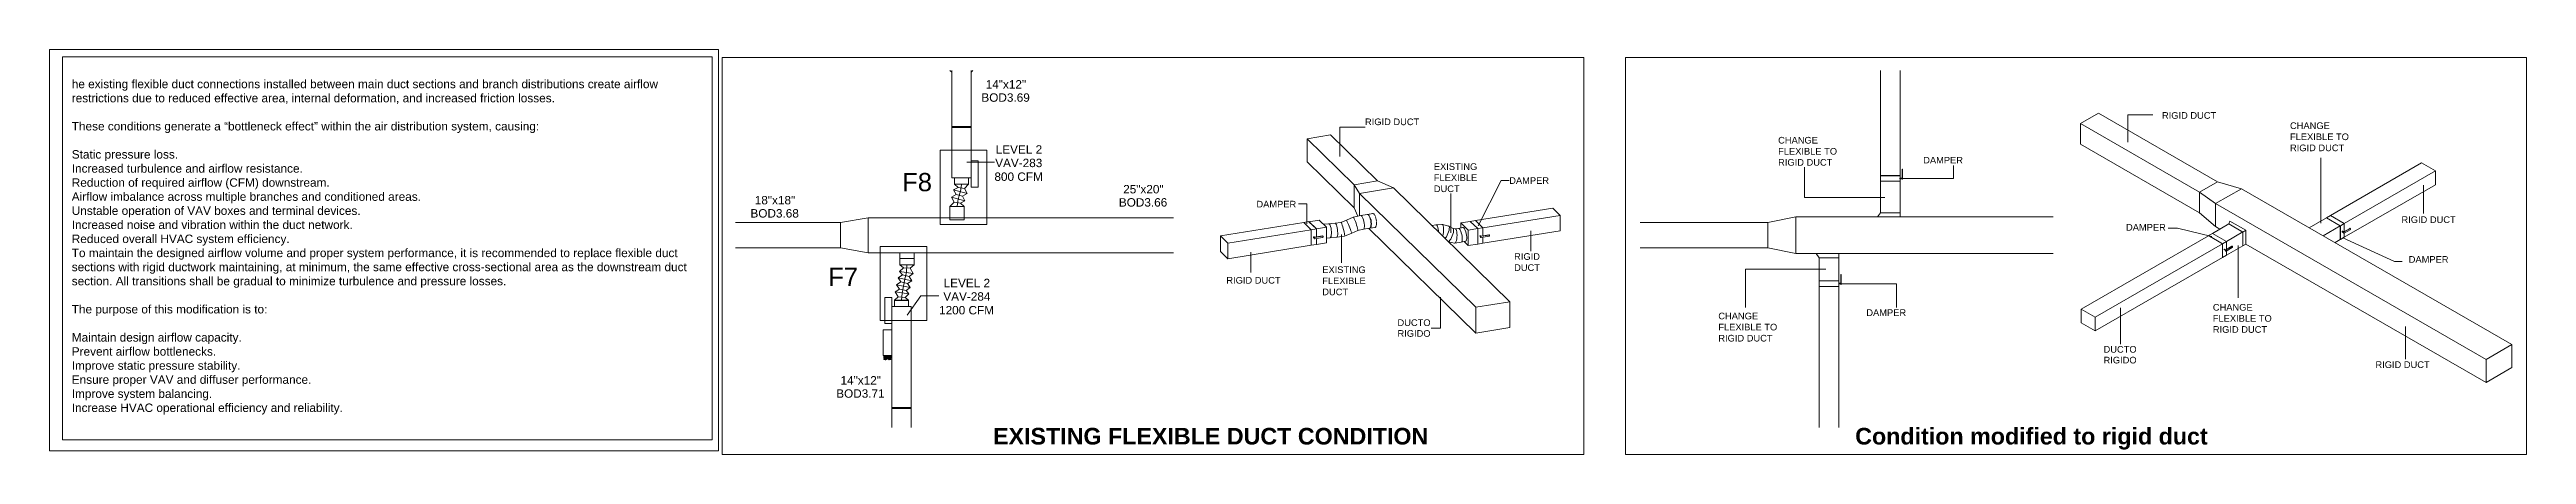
# Model space of a CAD drawing. Header units: metres. Extents: x -2 to 207, y -8 to 52.
# Drawn here: x 161.92 to 206.57, y 16.59 to 23.9 of the extents above; entities that cross this region are included whole.
import ezdxf

# ---------------------------------------------------------------- set-up
doc = ezdxf.new("R2010")
doc.units = ezdxf.units.M
doc.layers.add('DETALLE FORD_dwg', color=7, linetype='Continuous', lineweight=5, true_color=0x767676)
doc.layers.add('PDF_Geometry', color=7, linetype='Continuous', lineweight=0, true_color=0xaaaaaa)
for name, color, linetype, lineweight in [('G-ANNO-TEXT', 7, 'Continuous', 5), ('HVAC - Ductos', 5, 'Continuous', 0), ('M-HVAC-DUCT', 7, 'Continuous', 5), ('PDF_Text', 7, 'Continuous', 0), ('pie de plano', 7, 'Continuous', 0)]:
    doc.layers.add(name, color=color, linetype=linetype, lineweight=lineweight)
doc.styles.add('Arial', font='arial.ttf', dxfattribs={"height": 0.329893})
doc.styles.add('Arial_1', font='arial.ttf', dxfattribs={"height": 0.151898})
doc.styles.add('Arial_2', font='arial.ttf', dxfattribs={"height": 0.12})
doc.styles.add('PDF Helvetica', font='')
doc.styles.get('PDF Helvetica').set_extended_font_data('Helvetica')

# ---------------------------------------------------------------- blocks, each defined once
blk = doc.blocks.new('DETALLE FORD_dwg-3090271-PLANTA BAJA')
at = {"layer": 'HVAC - Ductos'}
for p, q in [((29.201, -95.072), (29.7, -95.072)), ((27.428, -96.076), (32.927, -96.076))]:
    blk.add_line(p, q, dxfattribs=at)
at = {"layer": 'HVAC - Ductos', "flags": 128}
for points in [[(28.9, -93.416), (28.931, -93.446), (28.931, -93.416)], [(29.283, -93.416), (29.283, -94.431), (28.931, -94.431), (28.931, -93.416)], [(29.313, -93.416), (29.283, -93.446), (29.283, -93.416)], [(29.045, -95.531), (28.981, -95.471), (29.233, -95.471), (29.16, -95.549), (29.21, -95.636), (28.963, -95.572), (29.045, -95.531), (29.16, -95.549)], [(28.981, -95.471), (28.985, -95.471), (29.004, -95.471), (29.031, -95.471), (29.068, -95.471), (29.105, -95.471), (29.146, -95.471), (29.182, -95.471), (29.21, -95.471), (29.228, -95.471), (29.233, -95.471)], [(29.027, -95.874), (29.04, -95.773), (29.068, -95.673), (29.095, -95.572), (29.105, -95.471)], [(28.976, -95.796), (28.898, -95.874), (28.898, -96.076)], [(29.013, -95.654), (28.963, -95.572), (29.21, -95.636), (29.123, -95.686), (29.169, -95.773), (28.926, -95.705), (29.013, -95.654), (29.123, -95.686)], [(29.155, -96.076), (29.155, -95.874), (29.091, -95.81), (29.169, -95.773), (28.926, -95.705), (28.976, -95.796), (29.091, -95.81)], [(25.035, -96.163), (26.924, -96.163), (26.924, -96.621), (25.035, -96.621)], [(32.927, -96.708), (27.428, -96.708), (27.428, -96.076)], [(28.898, -96.076), (28.898, -96.113), (28.903, -96.113), (28.917, -96.113), (28.935, -96.113), (28.963, -96.113), (28.995, -96.113), (29.027, -96.113), (29.059, -96.113), (29.091, -96.113), (29.118, -96.113), (29.137, -96.113), (29.15, -96.113), (29.155, -96.113), (29.155, -96.076)], [(28.184, -96.988), (28.239, -97.079), (27.987, -97.043), (28.06, -96.978), (27.996, -96.928), (28.252, -96.928), (27.996, -96.928), (27.996, -96.809), (27.996, -96.708), (28, -96.708)], [(28.005, -96.708), (28.01, -96.708), (28.014, -96.708)], [(28.019, -96.708), (28.023, -96.708), (28.028, -96.708)], [(28.037, -96.708), (28.046, -96.708), (28.055, -96.708)], [(28.248, -96.708), (28.252, -96.708), (28.252, -96.809), (28.252, -96.928), (28.184, -96.988), (28.06, -96.978)], [(28.065, -96.708), (28.069, -96.708), (28.083, -96.708)], [(28.092, -96.708), (28.097, -96.708), (28.124, -96.708), (28.152, -96.708), (28.156, -96.708)], [(28.165, -96.708), (28.179, -96.708), (28.184, -96.708)], [(28.193, -96.708), (28.202, -96.708), (28.207, -96.708)], [(28.216, -96.708), (28.22, -96.708), (28.23, -96.708)], [(28.234, -96.708), (28.239, -96.708), (28.243, -96.708)], [(28.11, -97.386), (28.161, -97.45), (27.909, -97.414), (27.987, -97.363), (27.936, -97.285), (28.184, -97.336), (28.11, -97.386), (27.987, -97.363)], [(28.133, -97.263), (28.184, -97.336), (27.936, -97.285), (28.014, -97.235), (27.964, -97.157), (28.211, -97.212), (28.133, -97.263), (28.014, -97.235)], [(28.165, -97.134), (28.211, -97.212), (27.964, -97.157), (28.042, -97.107), (27.987, -97.043), (28.239, -97.079), (28.165, -97.134), (28.042, -97.107)], [(28.124, -96.928), (28.115, -97.056), (28.087, -97.185), (28.06, -97.308), (28.037, -97.437), (28.028, -97.565)], [(28.092, -97.515), (28.152, -97.565), (27.9, -97.565), (27.968, -97.505), (27.909, -97.414), (28.161, -97.45), (28.092, -97.515), (27.968, -97.505)], [(28.152, -97.565), (28.147, -97.565), (28.129, -97.565), (28.101, -97.565), (28.065, -97.565), (28.028, -97.565), (27.987, -97.565), (27.95, -97.565), (27.923, -97.565), (27.904, -97.565), (27.9, -97.565)], [(28.129, -97.835), (28.376, -97.487), (28.701, -97.487)], [(27.703, -98.559), (27.767, -98.559), (27.762, -98.564), (27.707, -98.564), (27.707, -98.568), (27.762, -98.568), (27.758, -98.573), (27.707, -98.573), (27.707, -98.577), (27.758, -98.577), (27.753, -98.582), (27.707, -98.582), (27.707, -98.587), (27.748, -98.587), (27.748, -98.591), (27.707, -98.591), (27.707, -98.596), (27.744, -98.596), (27.744, -98.6), (27.707, -98.6), (27.707, -98.605), (27.739, -98.605), (27.735, -98.61), (27.707, -98.61), (27.707, -98.614), (27.735, -98.614), (27.73, -98.619), (27.707, -98.619), (27.707, -98.623), (27.73, -98.623), (27.726, -98.628), (27.707, -98.628), (27.707, -98.632), (27.726, -98.632), (27.73, -98.628), (27.73, -98.637), (27.735, -98.637), (27.735, -98.623), (27.739, -98.614), (27.739, -98.637), (27.744, -98.637), (27.744, -98.605), (27.748, -98.596), (27.748, -98.632), (27.753, -98.632), (27.753, -98.591), (27.762, -98.577), (27.762, -98.628), (27.762, -98.573), (27.767, -98.573), (27.771, -98.573), (27.771, -98.628), (27.771, -98.573), (27.776, -98.573), (27.781, -98.573), (27.781, -98.628), (27.785, -98.628), (27.785, -98.577), (27.79, -98.591), (27.79, -98.632), (27.794, -98.632), (27.794, -98.596), (27.799, -98.605), (27.799, -98.637), (27.803, -98.637), (27.803, -98.614), (27.813, -98.623), (27.813, -98.637), (27.813, -98.628), (27.817, -98.632), (27.835, -98.632), (27.835, -98.628), (27.817, -98.628), (27.817, -98.623), (27.835, -98.623), (27.835, -98.619), (27.813, -98.619), (27.808, -98.614), (27.835, -98.614), (27.835, -98.61), (27.808, -98.61), (27.803, -98.605), (27.835, -98.605), (27.835, -98.6), (27.803, -98.6), (27.799, -98.596), (27.835, -98.596), (27.835, -98.591), (27.794, -98.591), (27.794, -98.587), (27.835, -98.587), (27.835, -98.582), (27.79, -98.582), (27.79, -98.577), (27.835, -98.577), (27.835, -98.573), (27.785, -98.573), (27.781, -98.568), (27.835, -98.568), (27.835, -98.564), (27.781, -98.564), (27.781, -98.559), (27.84, -98.559)], [(27.776, -98.559), (27.776, -98.564), (27.776, -98.568), (27.771, -98.568), (27.771, -98.564), (27.767, -98.564), (27.771, -98.559)], [(27.849, -99.863), (27.849, -99.517), (28.202, -99.517), (28.202, -99.863)]]:
    blk.add_lwpolyline(points, dxfattribs=at)
for points in [[(28.931, -94.445), (28.931, -94.431), (29.283, -94.431), (29.283, -94.445)], [(28.931, -95.357), (28.931, -94.445), (29.283, -94.445), (29.283, -95.357)], [(29.407, -95.522), (29.283, -95.522), (29.283, -95.05), (29.407, -95.05)], [(28.981, -95.467), (28.985, -95.467), (29.004, -95.467), (29.031, -95.467), (29.068, -95.467), (29.105, -95.467), (29.146, -95.467), (29.178, -95.467), (29.21, -95.467), (29.224, -95.467), (29.233, -95.467), (29.233, -95.357), (29.228, -95.357), (29.215, -95.357), (29.196, -95.357), (29.169, -95.357), (29.141, -95.357), (29.105, -95.357), (29.073, -95.357), (29.045, -95.357), (29.018, -95.357), (28.999, -95.357), (28.985, -95.357), (28.981, -95.357), (28.981, -95.467), (28.981, -95.471), (28.985, -95.471), (29.004, -95.471), (29.031, -95.471), (29.068, -95.471), (29.105, -95.471), (29.146, -95.471), (29.182, -95.471), (29.21, -95.471), (29.228, -95.471), (29.233, -95.471), (29.233, -95.467), (29.224, -95.467), (29.21, -95.467), (29.178, -95.467), (29.146, -95.467), (29.105, -95.467), (29.068, -95.467), (29.031, -95.467), (29.004, -95.467), (28.985, -95.467), (28.981, -95.467), (28.985, -95.467), (28.999, -95.467), (29.018, -95.467), (29.045, -95.467), (29.073, -95.467), (29.105, -95.467), (29.141, -95.467), (29.169, -95.467), (29.196, -95.467), (29.215, -95.467), (29.228, -95.467), (29.233, -95.467), (29.228, -95.467), (29.215, -95.467), (29.196, -95.467), (29.169, -95.467), (29.141, -95.467), (29.105, -95.467), (29.073, -95.467), (29.045, -95.467), (29.018, -95.467), (28.999, -95.467), (28.985, -95.467)], [(29.155, -95.874), (29.15, -95.874), (29.137, -95.874), (29.118, -95.874), (29.091, -95.874), (29.059, -95.874), (29.027, -95.874), (28.995, -95.874), (28.963, -95.874), (28.935, -95.874), (28.917, -95.874), (28.903, -95.874), (28.898, -95.874), (28.903, -95.874), (28.917, -95.874), (28.935, -95.874), (28.963, -95.874), (28.995, -95.874), (29.027, -95.874), (29.059, -95.874), (29.091, -95.874), (29.118, -95.874), (29.137, -95.874), (29.15, -95.874), (29.155, -95.874), (28.898, -95.874)], [(27.428, -96.708), (26.924, -96.621), (26.924, -96.163), (27.428, -96.076)], [(27.996, -96.809), (28, -96.809), (28.014, -96.809), (28.032, -96.809), (28.06, -96.809), (28.092, -96.809), (28.124, -96.809), (28.156, -96.809), (28.188, -96.809), (28.211, -96.809), (28.234, -96.809), (28.248, -96.809), (28.252, -96.809), (28.248, -96.809), (28.234, -96.809), (28.211, -96.809), (28.188, -96.809), (28.156, -96.809), (28.124, -96.809), (28.092, -96.809), (28.06, -96.809), (28.032, -96.809), (28.014, -96.809), (28, -96.809)], [(27.996, -96.928), (28, -96.928), (28.014, -96.928), (28.032, -96.928), (28.06, -96.928), (28.092, -96.928), (28.124, -96.928), (28.156, -96.928), (28.188, -96.928), (28.211, -96.928), (28.234, -96.928), (28.248, -96.928), (28.252, -96.928), (28.248, -96.928), (28.234, -96.928), (28.211, -96.928), (28.188, -96.928), (28.156, -96.928), (28.124, -96.928), (28.092, -96.928), (28.06, -96.928), (28.032, -96.928), (28.014, -96.928), (28, -96.928)], [(27.726, -97.515), (27.849, -97.515), (27.849, -97.982), (27.726, -97.982)], [(28.202, -97.68), (28.202, -99.503), (27.849, -99.503), (27.849, -97.68)], [(28.152, -97.57), (28.147, -97.57), (28.129, -97.57), (28.101, -97.57), (28.065, -97.57), (28.028, -97.57), (27.987, -97.57), (27.95, -97.57), (27.923, -97.57), (27.909, -97.57), (27.9, -97.57), (27.9, -97.68), (27.904, -97.68), (27.918, -97.68), (27.936, -97.68), (27.964, -97.68), (27.991, -97.68), (28.028, -97.68), (28.06, -97.68), (28.087, -97.68), (28.115, -97.68), (28.133, -97.68), (28.147, -97.68), (28.152, -97.68), (28.152, -97.57), (28.152, -97.565), (28.147, -97.565), (28.129, -97.565), (28.101, -97.565), (28.065, -97.565), (28.028, -97.565), (27.987, -97.565), (27.95, -97.565), (27.923, -97.565), (27.904, -97.565), (27.9, -97.565), (27.9, -97.57), (27.909, -97.57), (27.923, -97.57), (27.95, -97.57), (27.987, -97.57), (28.028, -97.57), (28.065, -97.57), (28.101, -97.57), (28.129, -97.57), (28.147, -97.57), (28.152, -97.57), (28.147, -97.57), (28.133, -97.57), (28.115, -97.57), (28.087, -97.57), (28.06, -97.57), (28.028, -97.57), (27.991, -97.57), (27.964, -97.57), (27.936, -97.57), (27.918, -97.57), (27.904, -97.57), (27.9, -97.57), (27.904, -97.57), (27.918, -97.57), (27.936, -97.57), (27.964, -97.57), (27.991, -97.57), (28.028, -97.57), (28.06, -97.57), (28.087, -97.57), (28.115, -97.57), (28.133, -97.57), (28.147, -97.57)], [(27.693, -98.101), (27.849, -98.101), (27.849, -98.559), (27.693, -98.559)], [(28.202, -99.503), (28.202, -99.517), (27.849, -99.517), (27.849, -99.503)]]:
    blk.add_lwpolyline(points, close=True, dxfattribs=at)
at = {"layer": 'PDF_Geometry', "color": 234, "true_color": 0xa50052, "flags": 128}
for points in [[(28.726, -94.857), (29.564, -94.857), (29.564, -96.195), (28.726, -96.195)], [(27.644, -96.592), (28.482, -96.592), (28.482, -97.93), (27.644, -97.93)]]:
    blk.add_lwpolyline(points, close=True, dxfattribs=at)
at = {"layer": 'PDF_Text', "char_height": 0.1519, "attachment_point": 1, "line_spacing_factor": 0.941778, "style": 'Arial_1'}
for s, insert, width in [('14"x12"', (29.544, -93.592), 0.87033), ('BOD3.69', (29.466, -93.83), 1.04328), ('VAV-283', (29.715, -95.01), 1.01538), ('LEVEL 2', (29.724, -94.767), 1.00236), ('800 CFM', (29.701, -95.258), 1.04142), ('25"x20"', (32.022, -95.484), 0.87033), ('BOD3.68', (25.303, -95.92), 1.04328), ('18"x18"', (25.381, -95.682), 0.87033), ('BOD3.66', (31.944, -95.722), 1.04328), ('LEVEL 2', (28.785, -97.177), 1.00236), ('1200 CFM', (28.703, -97.668), 1.18275), ('VAV-284', (28.78, -97.42), 1.01538), ('14"x12"', (26.927, -98.934), 0.87033), ('BOD3.71', (26.849, -99.172), 1.04328)]:
    blk.add_mtext(s, dxfattribs=dict(at, insert=insert, width=width))
at = {"layer": 'PDF_Text', "color": 234, "true_color": 0xa50052, "char_height": 0.3299, "width": 0.64218, "attachment_point": 1, "line_spacing_factor": 0.941778, "style": 'Arial'}
for s, insert in [('F8', (28.038, -95.267)), ('F7', (26.705, -96.977))]:
    blk.add_mtext(s, dxfattribs=dict(at, insert=insert))
blk = doc.blocks.new('REDUCCIÓN RECTANGULAR PARA DUCTO DE AIRE ACONDICIONADO - LONGITUD - 30 cm 3-3090626-001')
at = {"layer": 'M-HVAC-DUCT', "color": 5, "true_color": 0x0000ff}
for p, q in [((664.786, -614.789), (665.21, -614.721)), ((664.883, -614.945), (664.786, -614.789)), ((664.786, -615.209), (664.786, -614.789)), ((665.21, -614.721), (665.495, -614.846)), ((664.857, -615.356), (664.786, -615.209)), ((665.495, -614.846), (664.883, -614.945)), ((664.883, -614.945), (664.883, -615.35))]:
    blk.add_line(p, q, dxfattribs=at)
blk = doc.blocks.new('CONEXION A RAMAL REDONDA - Standard-3092967-001')
at = {"layer": 'M-HVAC-DUCT', "color": 5, "true_color": 0x0000ff}
for p, q in [((665.123, -615.309), (665.027, -615.325)), ((665.07, -615.575), (665.166, -615.559)), ((665.131, -615.307), (665.123, -615.309)), ((665.166, -615.559), (665.174, -615.558))]:
    blk.add_line(p, q, dxfattribs=at)
for points in [[(665.049, -615.333, 0), (665.036, -615.325, 0), (665.024, -615.326, 0)], [(665.099, -615.496, 0), (665.097, -615.465, 0), (665.092, -615.432, 0), (665.084, -615.4, 0), (665.074, -615.372, 0), (665.062, -615.349, 0), (665.049, -615.333, 0)], [(665.068, -615.575, 0), (665.074, -615.574, 0), (665.084, -615.565, 0), (665.092, -615.548, 0), (665.097, -615.525, 0), (665.099, -615.496, 0)]]:
    blk.add_polyline3d(points, dxfattribs=at)
blk = doc.blocks.new('COMPUERTA RECTANGULAR - Standard-3095176-001')
at = {"layer": 'M-HVAC-DUCT', "color": 5, "true_color": 0x0000ff}
for p, q in [((663.974, -615.456), (663.88, -615.471)), ((664.014, -615.602), (663.88, -615.471)), ((663.974, -615.456), (664.108, -615.587)), ((664.014, -615.602), (664.108, -615.587)), ((664.014, -615.882), (664.014, -615.602)), ((664.108, -615.587), (664.108, -615.732)), ((664.108, -615.867), (664.014, -615.882)), ((664.056, -615.739), (664.071, -615.753)), ((664.08, -615.744), (664.065, -615.73)), ((664.066, -615.758), (664.069, -615.76)), ((664.075, -615.737), (664.216, -615.714)), ((664.219, -615.717), (664.078, -615.739)), ((664.078, -615.763), (664.219, -615.74)), ((664.108, -615.758), (664.108, -615.867)), ((664.228, -615.719), (664.225, -615.717))]:
    blk.add_line(p, q, dxfattribs=at)
for points in [[(664.055, -615.736, 0), (664.055, -615.734, 0), (664.056, -615.733, 0), (664.057, -615.731, 0), (664.058, -615.73, 0), (664.059, -615.729, 0), (664.061, -615.729, 0), (664.062, -615.729, 0), (664.064, -615.729, 0), (664.065, -615.73, 0)], [(664.057, -615.739, 0), (664.056, -615.738, 0), (664.055, -615.737, 0), (664.055, -615.736, 0)], [(664.067, -615.758, 0), (664.065, -615.756, 0), (664.064, -615.754, 0), (664.063, -615.751, 0), (664.064, -615.747, 0), (664.065, -615.744, 0), (664.067, -615.742, 0), (664.069, -615.74, 0), (664.072, -615.738, 0), (664.075, -615.737, 0)], [(664.078, -615.739, 0), (664.074, -615.74, 0), (664.072, -615.742, 0), (664.069, -615.744, 0), (664.067, -615.747, 0), (664.066, -615.75, 0), (664.066, -615.753, 0), (664.066, -615.756, 0), (664.067, -615.758, 0), (664.069, -615.761, 0), (664.072, -615.762, 0), (664.074, -615.763, 0), (664.078, -615.763, 0)], [(664.216, -615.714, 0), (664.219, -615.714, 0), (664.222, -615.715, 0), (664.225, -615.716, 0)], [(664.219, -615.74, 0), (664.222, -615.739, 0), (664.225, -615.737, 0), (664.227, -615.735, 0), (664.229, -615.732, 0), (664.23, -615.729, 0), (664.23, -615.726, 0), (664.23, -615.723, 0), (664.229, -615.721, 0), (664.227, -615.719, 0), (664.225, -615.717, 0), (664.222, -615.716, 0), (664.219, -615.717, 0)]]:
    blk.add_polyline3d(points, dxfattribs=at)
blk = doc.blocks.new('REDUCCIÓN RECTANGULAR PARA DUCTO DE AIRE ACONDICIONADO - LONGITUD - 30 cm 3-3090626-PLANTA BAJA Copy 1')
at = {"layer": 'M-HVAC-DUCT', "color": 5, "true_color": 0x0000ff}
for p, q in [((0, 0.3302), (0.508, 0.2286)), ((0, -0.3302), (0, 0.3302)), ((0.508, 0.2286), (0.508, -0.2286)), ((0.508, -0.2286), (0, -0.3302))]:
    blk.add_line(p, q, dxfattribs=at)
blk = doc.blocks.new('REDUCCIÓN RECTANGULAR PARA DUCTO DE AIRE ACONDICIONADO - LONGITUD - 10 cm-3093643-PLANTA BAJA Copy 1')
at = {"layer": 'M-HVAC-DUCT', "color": 96, "true_color": 0x008000}
for p, q in [((0, 0.1778), (0.0762, 0.1778)), ((0, -0.1778), (0, 0.1778)), ((0.0762, -0.2286), (0, -0.1778))]:
    blk.add_line(p, q, dxfattribs=at)
blk = doc.blocks.new('REDUCCIÓN RECTANGULAR PARA DUCTO DE AIRE ACONDICIONADO - LONGITUD - 10 cm-3093738-PLANTA BAJA Copy 1')
at = {"layer": 'M-HVAC-DUCT', "color": 96, "true_color": 0x008000}
for p, q in [((0, 0.1778), (0.0762, 0.2286)), ((0, -0.1778), (0, 0.1778)), ((0.0762, -0.1778), (0, -0.1778))]:
    blk.add_line(p, q, dxfattribs=at)
blk = doc.blocks.new('COMPUERTA RECTANGULAR - Standard-3095176-PLANTA BAJA Copy 1')
at = {"layer": 'M-HVAC-DUCT', "color": 96, "true_color": 0x008000}
for p, q in [((-0.165, 0.222), (-0.165, 0.216)), ((-0.165, 0.222), (-0.152, 0.222)), ((-0.152, 0.216), (-0.165, 0.216)), ((-0.152, 0.222), (0, 0.222)), ((0, 0.216), (-0.152, 0.216)), ((-0.05, -0.178), (-0.05, 0.178)), ((0.051, 0.178), (-0.05, 0.178)), ((-0.006, 0.216), (-0.006, 0.178)), ((0, 0.222), (0.013, 0.222)), ((0.013, 0.216), (0, 0.216)), ((0.006, 0.178), (0.006, 0.216)), ((0.013, 0.216), (0.013, 0.222)), ((0.051, 0.178), (0.051, -0.178)), ((-0.05, -0.178), (0.051, -0.178))]:
    blk.add_line(p, q, dxfattribs=at)
blk = doc.blocks.new('REDUCCIÓN RECTANGULAR PARA DUCTO DE AIRE ACONDICIONADO - LONGITUD - 30 cm 3-3090626-002')
at = {"layer": 'M-HVAC-DUCT', "color": 5, "true_color": 0x0000ff}
for p, q in [((1232.81, -683.705), (1233.133, -683.518)), ((1233.133, -683.518), (1233.565, -683.643)), ((1233.098, -683.912), (1232.81, -683.705)), ((1232.81, -684.078), (1232.81, -683.705)), ((1233.565, -683.643), (1233.098, -683.912)), ((1233.098, -683.912), (1233.098, -684.327)), ((1233.098, -684.327), (1232.81, -684.078))]:
    blk.add_line(p, q, dxfattribs=at)
blk = doc.blocks.new('REDUCCIÓN RECTANGULAR PARA DUCTO DE AIRE ACONDICIONADO - LONGITUD - 10 cm-3093738-002')
at = {"layer": 'M-HVAC-DUCT', "color": 96, "true_color": 0x008000}
for p, q in [((1233.337, -684.279), (1233.355, -684.227)), ((1233.588, -684.424), (1233.337, -684.279)), ((1233.355, -684.227), (1233.642, -684.393)), ((1233.642, -684.393), (1233.588, -684.424)), ((1233.588, -684.673), (1233.588, -684.424)), ((1233.642, -684.393), (1233.642, -684.641)), ((1233.588, -684.673), (1233.642, -684.641))]:
    blk.add_line(p, q, dxfattribs=at)
blk = doc.blocks.new('COMPUERTA RECTANGULAR - Standard-3095176-002')
at = {"layer": 'M-HVAC-DUCT', "color": 96, "true_color": 0x008000}
for p, q in [((1235.168, -684.125), (1235.096, -684.166)), ((1235.348, -684.312), (1235.096, -684.166)), ((1235.168, -684.125), (1235.419, -684.27)), ((1235.348, -684.312), (1235.419, -684.27)), ((1235.348, -684.56), (1235.348, -684.312)), ((1235.38, -684.421), (1235.407, -684.436)), ((1235.414, -684.425), (1235.387, -684.41)), ((1235.404, -684.442), (1235.409, -684.445)), ((1235.41, -684.421), (1235.518, -684.358)), ((1235.523, -684.361), (1235.415, -684.423)), ((1235.415, -684.444), (1235.523, -684.382)), ((1235.419, -684.27), (1235.419, -684.416)), ((1235.419, -684.441), (1235.419, -684.519)), ((1235.529, -684.36), (1235.525, -684.358)), ((1235.419, -684.519), (1235.348, -684.56))]:
    blk.add_line(p, q, dxfattribs=at)
for points in [[(1235.379, -684.418, 0), (1235.379, -684.417, 0), (1235.38, -684.415, 0), (1235.38, -684.414, 0), (1235.381, -684.412, 0), (1235.382, -684.411, 0), (1235.383, -684.41, 0), (1235.385, -684.41, 0), (1235.386, -684.41, 0), (1235.387, -684.41, 0)], [(1235.38, -684.421, 0), (1235.38, -684.42, 0), (1235.379, -684.419, 0), (1235.379, -684.418, 0)], [(1235.404, -684.442, 0), (1235.403, -684.441, 0), (1235.402, -684.439, 0), (1235.401, -684.436, 0), (1235.402, -684.433, 0), (1235.403, -684.43, 0), (1235.404, -684.427, 0), (1235.406, -684.425, 0), (1235.408, -684.422, 0), (1235.41, -684.421, 0)], [(1235.415, -684.423, 0), (1235.413, -684.425, 0), (1235.41, -684.427, 0), (1235.409, -684.43, 0), (1235.407, -684.433, 0), (1235.406, -684.436, 0), (1235.406, -684.439, 0), (1235.406, -684.441, 0), (1235.407, -684.443, 0), (1235.409, -684.445, 0), (1235.41, -684.445, 0), (1235.413, -684.445, 0), (1235.415, -684.444, 0)], [(1235.518, -684.358, 0), (1235.521, -684.357, 0), (1235.523, -684.357, 0), (1235.525, -684.358, 0)], [(1235.523, -684.382, 0), (1235.525, -684.38, 0), (1235.527, -684.378, 0), (1235.529, -684.375, 0), (1235.53, -684.372, 0), (1235.531, -684.369, 0), (1235.532, -684.366, 0), (1235.531, -684.364, 0), (1235.53, -684.362, 0), (1235.529, -684.36, 0), (1235.527, -684.36, 0), (1235.525, -684.36, 0), (1235.523, -684.361, 0)]]:
    blk.add_polyline3d(points, dxfattribs=at)

msp = doc.modelspace()

# ---------------------------------------------------------------- linework, layer by layer
at = {"lineweight": 0}
for points in [[(174.045, 23.757), (189.58, 23.757), (189.58, 16.592), (174.045, 16.592)], [(190.332, 23.757), (206.571, 23.757), (206.571, 16.592), (190.332, 16.592)]]:
    msp.add_lwpolyline(points, close=True, dxfattribs=at)
at = {"layer": 'G-ANNO-TEXT'}
for p, q in [((185.182, 22.498), (185.635, 22.498)), ((185.182, 21.969), (185.182, 22.498)), ((199.384, 22.724), (199.838, 22.724)), ((199.384, 22.229), (199.384, 22.724)), ((202.864, 20.765), (202.864, 21.949)), ((187.675, 20.722), (188.091, 21.537)), ((188.091, 21.537), (188.235, 21.537)), ((193.56, 21.234), (193.56, 21.776)), ((195.271, 21.574), (196.243, 21.574)), ((196.243, 21.574), (196.243, 21.806)), ((204.715, 21.451), (204.715, 20.943)), ((184.585, 21.119), (184.436, 21.119)), ((184.585, 20.753), (184.585, 21.119)), ((187.18, 20.595), (187.18, 21.301)), ((195.008, 21.234), (193.56, 21.234)), ((185.212, 20.561), (185.212, 20.049)), ((188.627, 20.627), (188.627, 20.261)), ((200.282, 20.676), (200.115, 20.676)), ((200.901, 20.526), (200.282, 20.676)), ((183.579, 20.245), (183.579, 19.878)), ((201.374, 20.364), (201.374, 19.42)), ((203.262, 20.502), (204.195, 20.074)), ((192.494, 19.938), (192.494, 19.248)), ((193.942, 19.938), (192.494, 19.938)), ((194.173, 19.672), (195.218, 19.672)), ((195.218, 19.672), (195.218, 19.248)), ((204.195, 20.074), (204.329, 20.074)), ((186.994, 19.433), (186.994, 18.872)), ((199.251, 19.24), (199.251, 18.585)), ((186.994, 18.872), (186.828, 18.872)), ((204.391, 18.904), (204.391, 18.311))]:
    msp.add_line(p, q, dxfattribs=at)
at = {"layer": 'M-HVAC-DUCT', "color": 5, "true_color": 0x0000ff}
for p, q in [((194.926, 23.525), (194.926, 21.626)), ((195.281, 23.525), (195.281, 21.626)), ((184.59, 22.291), (185.013, 22.36)), ((185.013, 22.36), (185.861, 21.53)), ((198.532, 22.567), (198.855, 22.754)), ((198.532, 22.194), (198.532, 22.567)), ((198.532, 22.567), (200.679, 21.328)), ((198.855, 22.754), (201.002, 21.514)), ((184.59, 21.872), (184.59, 22.291)), ((184.59, 22.291), (185.438, 21.461)), ((200.679, 20.954), (198.532, 22.194)), ((185.438, 21.042), (184.59, 21.872)), ((185.861, 21.53), (185.438, 21.461)), ((185.438, 21.461), (185.438, 21.042)), ((195.281, 21.626), (194.926, 21.626)), ((201.002, 21.514), (200.679, 21.328)), ((204.681, 21.856), (203.036, 20.907)), ((204.932, 21.711), (203.288, 20.762)), ((204.932, 21.462), (203.288, 20.513)), ((204.681, 21.856), (204.932, 21.711)), ((204.932, 21.711), (204.932, 21.462)), ((185.535, 21.306), (186.147, 21.404)), ((185.535, 20.9), (185.535, 21.306)), ((185.535, 21.306), (187.634, 19.251)), ((186.147, 21.404), (188.246, 19.35)), ((189.02, 21.04), (187.626, 20.815)), ((189.02, 21.04), (189.153, 20.909)), ((200.679, 21.328), (200.679, 20.954)), ((200.966, 21.12), (201.433, 21.39)), ((200.966, 20.705), (200.966, 21.12)), ((200.966, 21.12), (205.842, 18.305)), ((201.433, 21.39), (206.309, 18.575)), ((184.532, 20.779), (183.029, 20.537)), ((184.665, 20.648), (183.163, 20.406)), ((184.532, 20.779), (184.665, 20.648)), ((184.806, 20.824), (184.625, 20.794)), ((184.759, 20.663), (184.625, 20.794)), ((184.665, 20.648), (184.665, 20.369)), ((184.94, 20.693), (184.759, 20.663)), ((184.759, 20.519), (184.759, 20.663)), ((184.806, 20.824), (184.94, 20.693)), ((184.94, 20.693), (184.94, 20.413)), ((187.634, 18.785), (185.705, 20.673)), ((185.782, 20.944), (185.776, 20.942)), ((185.816, 20.692), (185.825, 20.693)), ((187.532, 20.8), (187.362, 20.772)), ((187.496, 20.641), (187.362, 20.772)), ((187.362, 20.772), (187.362, 20.682)), ((187.666, 20.669), (187.496, 20.641)), ((187.496, 20.362), (187.496, 20.641)), ((187.532, 20.8), (187.666, 20.669)), ((187.759, 20.684), (187.626, 20.815)), ((187.666, 20.669), (187.666, 20.389)), ((189.153, 20.909), (187.759, 20.684)), ((187.759, 20.539), (187.759, 20.684)), ((189.153, 20.629), (187.759, 20.404)), ((189.153, 20.909), (189.153, 20.629)), ((190.597, 20.779), (192.896, 20.779)), ((192.896, 20.779), (192.896, 20.321)), ((193.404, 20.22), (193.404, 20.88)), ((193.404, 20.88), (198.039, 20.88)), ((200.84, 20.542), (198.544, 19.217)), ((200.84, 20.542), (201.091, 20.397)), ((201.044, 20.661), (200.966, 20.705)), ((203.288, 20.762), (203.036, 20.907)), ((203.288, 20.617), (203.288, 20.762)), ((203.288, 20.513), (203.288, 20.591)), ((183.163, 20.406), (183.029, 20.537)), ((183.029, 20.537), (183.029, 20.257)), ((183.029, 20.257), (183.163, 20.126)), ((183.163, 20.126), (183.163, 20.406)), ((184.665, 20.369), (183.163, 20.126)), ((184.759, 20.384), (184.759, 20.493)), ((184.94, 20.413), (184.759, 20.384)), ((187.421, 20.435), (187.496, 20.362)), ((187.666, 20.389), (187.496, 20.362)), ((187.759, 20.404), (187.759, 20.513)), ((190.597, 20.321), (192.896, 20.321)), ((193.404, 20.22), (198.039, 20.22)), ((201.091, 20.397), (198.796, 19.072)), ((201.091, 20.148), (198.796, 18.823)), ((201.091, 20.397), (201.091, 20.148)), ((205.842, 17.89), (201.511, 20.391)), ((188.246, 19.35), (187.634, 19.251)), ((187.634, 19.251), (187.634, 18.785)), ((188.246, 18.884), (188.246, 19.35)), ((193.819, 19.626), (194.175, 19.626)), ((193.819, 19.626), (193.819, 17.078)), ((194.175, 19.626), (194.175, 17.078)), ((198.796, 19.072), (198.544, 19.217)), ((198.544, 19.217), (198.544, 18.968)), ((187.634, 18.785), (188.246, 18.884)), ((198.544, 18.968), (198.796, 18.823)), ((198.796, 18.823), (198.796, 19.072)), ((206.309, 18.575), (205.842, 18.305)), ((206.309, 18.16), (206.309, 18.575)), ((205.842, 18.305), (205.842, 17.89)), ((205.842, 17.89), (206.309, 18.16))]:
    msp.add_line(p, q, dxfattribs=at)
at = {"layer": 'M-HVAC-DUCT', "color": 96, "true_color": 0x008000}
for p, q in [((194.926, 21.525), (195.281, 21.525)), ((194.926, 21.525), (194.926, 20.956)), ((195.281, 21.525), (195.281, 20.956)), ((195.281, 20.956), (194.926, 20.956)), ((201.206, 20.754), (200.911, 20.584)), ((201.163, 20.439), (200.911, 20.584)), ((201.457, 20.609), (201.163, 20.439)), ((201.206, 20.754), (201.457, 20.609)), ((201.457, 20.609), (201.457, 20.36)), ((202.965, 20.866), (202.653, 20.686)), ((203.216, 20.721), (202.904, 20.541)), ((202.965, 20.866), (203.216, 20.721)), ((203.216, 20.721), (203.216, 20.472)), ((193.819, 20.144), (194.175, 20.144)), ((193.819, 20.144), (193.819, 19.727)), ((194.175, 20.144), (194.175, 19.727)), ((201.163, 20.293), (201.163, 20.439)), ((201.457, 20.36), (201.163, 20.19)), ((201.163, 20.19), (201.163, 20.267)), ((203.216, 20.472), (203.12, 20.416)), ((194.175, 19.727), (193.819, 19.727))]:
    msp.add_line(p, q, dxfattribs=at)
at = {"layer": 'M-HVAC-DUCT'}
for p, q in [((184.98, 20.758), (184.884, 20.747)), ((185.097, 20.766), (184.98, 20.758)), ((185.2, 20.782), (185.097, 20.766)), ((185.3, 20.822), (185.199, 20.782)), ((185.267, 20.536), (185.397, 20.587)), ((185.424, 20.876), (185.3, 20.822)), ((185.3, 20.822), (185.3, 20.822)), ((185.397, 20.587), (185.503, 20.633)), ((185.559, 20.906), (185.424, 20.876)), ((185.503, 20.633), (185.608, 20.657)), ((185.676, 20.925), (185.559, 20.906)), ((185.608, 20.657), (185.718, 20.675)), ((185.679, 20.926), (185.676, 20.925)), ((185.718, 20.675), (185.722, 20.675)), ((186.915, 20.738), (186.837, 20.728)), ((186.859, 20.708), (186.851, 20.719)), ((187.026, 20.745), (186.916, 20.739)), ((187.144, 20.716), (187.029, 20.744)), ((187.224, 20.674), (187.146, 20.715)), ((187.265, 20.664), (187.221, 20.674)), ((187.23, 20.665), (187.223, 20.674)), ((187.321, 20.673), (187.262, 20.664)), ((187.397, 20.69), (187.32, 20.672)), ((187.41, 20.692), (187.398, 20.69)), ((184.94, 20.498), (185.003, 20.505)), ((185.003, 20.505), (185.126, 20.514)), ((185.126, 20.514), (185.266, 20.536)), ((187.139, 20.433), (187.249, 20.406)), ((187.253, 20.406), (187.367, 20.423)), ((187.368, 20.423), (187.447, 20.441)), ((187.446, 20.441), (187.451, 20.441))]:
    msp.add_line(p, q, dxfattribs=at)
for points in [[(184.977, 20.757, 0), (184.987, 20.756, 0), (184.997, 20.747, 0)], [(184.997, 20.747, 0), (185.007, 20.73, 0), (185.016, 20.707, 0), (185.023, 20.678, 0), (185.028, 20.646, 0), (185.031, 20.613, 0), (185.031, 20.581, 0)], [(185.031, 20.581, 0), (185.028, 20.553, 0), (185.023, 20.53, 0), (185.015, 20.514, 0), (185.006, 20.506, 0), (185.001, 20.505, 0)], [(185.095, 20.766, 0), (185.102, 20.765, 0), (185.111, 20.756, 0)], [(185.111, 20.756, 0), (185.119, 20.739, 0), (185.127, 20.715, 0), (185.134, 20.686, 0), (185.139, 20.654, 0), (185.142, 20.621, 0), (185.144, 20.589, 0)], [(185.144, 20.589, 0), (185.143, 20.561, 0), (185.14, 20.538, 0), (185.135, 20.522, 0), (185.128, 20.515, 0), (185.124, 20.514, 0)], [(185.199, 20.782, 0), (185.203, 20.78, 0), (185.209, 20.771, 0)], [(185.209, 20.771, 0), (185.216, 20.754, 0), (185.225, 20.73, 0), (185.234, 20.702, 0), (185.243, 20.67, 0), (185.252, 20.638, 0), (185.259, 20.607, 0)], [(185.259, 20.607, 0), (185.264, 20.58, 0), (185.268, 20.558, 0), (185.269, 20.543, 0), (185.267, 20.536, 0), (185.266, 20.536, 0)], [(185.3, 20.822, 0), (185.302, 20.82, 0), (185.306, 20.81, 0)], [(185.306, 20.81, 0), (185.314, 20.792, 0), (185.324, 20.769, 0), (185.335, 20.742, 0), (185.348, 20.711, 0), (185.36, 20.681, 0), (185.372, 20.652, 0)], [(185.372, 20.652, 0), (185.382, 20.627, 0), (185.39, 20.607, 0), (185.395, 20.593, 0), (185.397, 20.588, 0), (185.397, 20.587, 0)], [(185.423, 20.875, 0), (185.427, 20.874, 0), (185.433, 20.865, 0)], [(185.433, 20.865, 0), (185.442, 20.848, 0), (185.451, 20.824, 0), (185.462, 20.796, 0), (185.473, 20.765, 0), (185.483, 20.734, 0), (185.492, 20.704, 0)], [(185.492, 20.704, 0), (185.499, 20.677, 0), (185.503, 20.655, 0), (185.505, 20.641, 0), (185.504, 20.634, 0), (185.503, 20.633, 0)], [(185.557, 20.905, 0), (185.566, 20.905, 0), (185.576, 20.897, 0)], [(185.576, 20.897, 0), (185.586, 20.88, 0), (185.596, 20.857, 0), (185.606, 20.829, 0), (185.614, 20.797, 0), (185.62, 20.765, 0), (185.623, 20.733, 0)], [(185.623, 20.733, 0), (185.624, 20.705, 0), (185.622, 20.682, 0), (185.617, 20.666, 0), (185.61, 20.658, 0), (185.607, 20.657, 0)], [(185.672, 20.924, 0), (185.684, 20.925, 0), (185.696, 20.917, 0)], [(185.675, 20.925, 0), (185.687, 20.925, 0), (185.7, 20.917, 0)], [(185.696, 20.917, 0), (185.709, 20.9, 0), (185.72, 20.878, 0), (185.73, 20.849, 0), (185.738, 20.818, 0), (185.743, 20.785, 0), (185.745, 20.753, 0)], [(185.7, 20.917, 0), (185.713, 20.901, 0), (185.725, 20.878, 0), (185.736, 20.85, 0), (185.744, 20.819, 0), (185.749, 20.786, 0), (185.75, 20.754, 0)], [(185.745, 20.753, 0), (185.743, 20.725, 0), (185.739, 20.701, 0), (185.731, 20.685, 0), (185.721, 20.676, 0), (185.716, 20.675, 0)], [(185.75, 20.754, 0), (185.749, 20.726, 0), (185.744, 20.702, 0), (185.736, 20.685, 0), (185.725, 20.677, 0), (185.72, 20.675, 0)], [(186.851, 20.719, 0), (186.839, 20.727, 0), (186.839, 20.727, 0)], [(186.93, 20.729, 0), (186.921, 20.737, 0), (186.912, 20.737, 0)], [(186.961, 20.607, 0), (186.959, 20.628, 0), (186.954, 20.66, 0), (186.947, 20.689, 0), (186.939, 20.712, 0), (186.93, 20.729, 0)], [(187.039, 20.735, 0), (187.031, 20.743, 0), (187.022, 20.743, 0)], [(187.035, 20.535, 0), (187.036, 20.539, 0), (187.043, 20.568, 0)], [(187.043, 20.568, 0), (187.048, 20.6, 0), (187.051, 20.633, 0), (187.051, 20.666, 0), (187.049, 20.695, 0), (187.045, 20.718, 0), (187.039, 20.735, 0)], [(187.08, 20.49, 0), (187.088, 20.501, 0), (187.103, 20.523, 0), (187.118, 20.55, 0)], [(187.118, 20.55, 0), (187.131, 20.58, 0), (187.142, 20.611, 0), (187.15, 20.642, 0), (187.155, 20.669, 0), (187.156, 20.691, 0), (187.153, 20.707, 0)], [(187.153, 20.707, 0), (187.146, 20.716, 0), (187.143, 20.717, 0)], [(187.195, 20.508, 0), (187.208, 20.538, 0), (187.22, 20.569, 0), (187.228, 20.6, 0), (187.232, 20.627, 0), (187.233, 20.649, 0), (187.23, 20.665, 0)], [(187.277, 20.654, 0), (187.268, 20.663, 0), (187.264, 20.664, 0)], [(187.289, 20.485, 0), (187.293, 20.517, 0), (187.294, 20.551, 0), (187.293, 20.584, 0), (187.29, 20.613, 0), (187.284, 20.637, 0), (187.277, 20.654, 0)], [(187.339, 20.663, 0), (187.328, 20.672, 0), (187.318, 20.672, 0)], [(187.387, 20.499, 0), (187.384, 20.531, 0), (187.378, 20.563, 0), (187.371, 20.595, 0), (187.361, 20.623, 0), (187.35, 20.647, 0), (187.339, 20.663, 0)], [(187.418, 20.681, 0), (187.406, 20.689, 0), (187.395, 20.689, 0)], [(187.469, 20.518, 0), (187.467, 20.55, 0), (187.461, 20.582, 0), (187.452, 20.614, 0), (187.442, 20.642, 0), (187.43, 20.665, 0), (187.418, 20.681, 0)], [(187.137, 20.435, 0), (187.139, 20.435, 0), (187.152, 20.443, 0), (187.166, 20.459, 0), (187.181, 20.481, 0), (187.195, 20.508, 0)], [(187.247, 20.407, 0), (187.256, 20.407, 0), (187.266, 20.415, 0), (187.275, 20.432, 0), (187.283, 20.456, 0), (187.289, 20.485, 0)], [(187.366, 20.422, 0), (187.37, 20.423, 0), (187.378, 20.432, 0), (187.384, 20.448, 0), (187.387, 20.471, 0), (187.387, 20.499, 0)], [(187.446, 20.441, 0), (187.449, 20.442, 0), (187.459, 20.45, 0), (187.465, 20.467, 0), (187.469, 20.49, 0), (187.469, 20.518, 0)]]:
    msp.add_polyline3d(points, dxfattribs=at)
at = {"layer": 'M-HVAC-DUCT', "color": 5, "true_color": 0x0000ff}
for points in [[(185.781, 20.942, 0), (185.775, 20.942, 0), (185.773, 20.942, 0)], [(185.796, 20.934, 0), (185.785, 20.941, 0), (185.784, 20.941, 0)], [(185.807, 20.919, 0), (185.807, 20.92, 0), (185.796, 20.934, 0)], [(185.818, 20.898, 0), (185.817, 20.902, 0), (185.811, 20.913, 0)], [(185.815, 20.691, 0), (185.817, 20.692, 0), (185.818, 20.692, 0)], [(185.828, 20.872, 0), (185.826, 20.879, 0), (185.822, 20.888, 0)], [(185.822, 20.694, 0), (185.826, 20.697, 0), (185.828, 20.699, 0)], [(185.836, 20.842, 0), (185.833, 20.853, 0), (185.831, 20.861, 0)], [(185.831, 20.704, 0), (185.833, 20.708, 0), (185.836, 20.713, 0)], [(185.841, 20.81, 0), (185.839, 20.825, 0), (185.838, 20.831, 0)], [(185.838, 20.721, 0), (185.839, 20.724, 0), (185.841, 20.736, 0)], [(185.844, 20.77, 0), (185.842, 20.797, 0), (185.842, 20.8, 0)], [(185.842, 20.743, 0), (185.842, 20.745, 0), (185.844, 20.77, 0)]]:
    msp.add_polyline3d(points, dxfattribs=at)
at = {"layer": 'pie de plano', "lineweight": 0}
for points in [[(161.923, 16.659), (161.923, 23.903), (173.984, 23.903), (173.984, 16.659)], [(162.159, 16.858), (162.159, 23.771), (173.87, 23.771), (173.87, 16.858)]]:
    msp.add_lwpolyline(points, close=True, dxfattribs=at)

# ---------------------------------------------------------------- block references
at = {"layer": 'DETALLE FORD_dwg', "color": 7}
msp.add_blockref('DETALLE FORD_dwg-3090271-PLANTA BAJA', (149.254, 116.941), dxfattribs=at)
at = {"layer": 'M-HVAC-DUCT', "color": 5, "true_color": 0x0000ff}
for name, p in [('REDUCCIÓN RECTANGULAR PARA DUCTO DE AIRE ACONDICIONADO - LONGITUD - 30 cm 3-3090626-001', (-479.349, 636.251)), ('REDUCCIÓN RECTANGULAR PARA DUCTO DE AIRE ACONDICIONADO - LONGITUD - 30 cm 3-3090626-002', (-1032.131, 705.032)), ('COMPUERTA RECTANGULAR - Standard-3095176-001', (-479.349, 636.251)), ('CONEXION A RAMAL REDONDA - Standard-3092967-001', (-479.349, 636.251)), ('COMPUERTA RECTANGULAR - Standard-3095176-001', (-476.348, 636.271))]:
    msp.add_blockref(name, p, dxfattribs=at)
at = {"layer": 'M-HVAC-DUCT', "color": 96, "true_color": 0x008000}
for name, p, rotation in [('COMPUERTA RECTANGULAR - Standard-3095176-PLANTA BAJA Copy 1', (195.104, 21.575), 270), ('REDUCCIÓN RECTANGULAR PARA DUCTO DE AIRE ACONDICIONADO - LONGITUD - 10 cm-3093643-PLANTA BAJA Copy 1', (195.104, 20.956), 270), ('REDUCCIÓN RECTANGULAR PARA DUCTO DE AIRE ACONDICIONADO - LONGITUD - 10 cm-3093738-PLANTA BAJA Copy 1', (193.997, 20.144), 90), ('COMPUERTA RECTANGULAR - Standard-3095176-PLANTA BAJA Copy 1', (193.997, 19.676), 270)]:
    msp.add_blockref(name, p, dxfattribs=dict(at, rotation=rotation))
at = {"layer": 'M-HVAC-DUCT', "color": 5, "true_color": 0x0000ff, "rotation": 180}
msp.add_blockref('REDUCCIÓN RECTANGULAR PARA DUCTO DE AIRE ACONDICIONADO - LONGITUD - 30 cm 3-3090626-PLANTA BAJA Copy 1', (193.404, 20.55), dxfattribs=at)
at = {"layer": 'M-HVAC-DUCT', "color": 96, "true_color": 0x008000}
for name, p in [('COMPUERTA RECTANGULAR - Standard-3095176-002', (-1034.257, 704.709)), ('REDUCCIÓN RECTANGULAR PARA DUCTO DE AIRE ACONDICIONADO - LONGITUD - 10 cm-3093738-002', (-1032.131, 705.032)), ('COMPUERTA RECTANGULAR - Standard-3095176-002', (-1032.131, 705.032))]:
    msp.add_blockref(name, p, dxfattribs=at)

# ---------------------------------------------------------------- texts
at = {"layer": 'G-ANNO-TEXT', "attachment_point": 1, "style": 'Arial_2'}
for s, insert, char_height, width in [('RIGID DUCT', (200.001, 22.772), 0.12, 1.40118), ('RIGID DUCT', (185.635, 22.657), 0.12, 1.40118), ('CHANGE FLEXIBLE TO RIGID DUCT', (193.082, 22.325), 0.12, 1.34966), ('CHANGE FLEXIBLE TO RIGID DUCT', (202.309, 22.587), 0.12, 1.34966), ('DAMPER', (195.697, 21.965), 0.12, 1.31797), ('EXISTING FLEXIBLE DUCT', (186.876, 21.849), 0.12, 0.73114), ('DAMPER', (188.235, 21.597), 0.12, 1.31797), ('DAMPER', (183.678, 21.171), 0.12, 1.31797), ('DAMPER', (199.353, 20.753), 0.12, 1.31797), ('RIGID DUCT', (204.318, 20.891), 0.12, 1.40118), ('RIGID DUCT', (188.323, 20.226), 0.12, 0.73114), ('DAMPER', (204.449, 20.173), 0.12, 1.31797), ('RIGID DUCT', (183.136, 19.797), 0.12, 1.40118), ('EXISTING FLEXIBLE DUCT', (184.865, 19.987), 0.12, 0.73114), ('DAMPER', (194.672, 19.213), 0.12, 1.31797), ('CHANGE FLEXIBLE TO RIGID DUCT', (200.918, 19.309), 0.12, 1.34966), ('DUCTO', (186.221, 19.032), 0.12, 0.73114), ('RIGIDO', (186.221, 18.837), 0.12, 0.73114), ('CHANGE FLEXIBLE TO RIGID DUCT', (192.004, 19.152), 0.12, 1.34966), ('DUCTO', (198.948, 18.55), 0.12, 0.73114), ('RIGIDO', (198.948, 18.356), 0.12, 0.73114), ('RIGID DUCT', (203.849, 18.274), 0.12, 1.40118), ('{\\fArial|b1|i0|c0|p34;EXISTING FLEXIBLE DUCT CONDITION}', (178.93, 17.073), 0.3, 8.66805), ('{\\fArial|b1|i0|c0|p34;Condition modified to rigid duct}', (194.471, 17.073), 0.3, 9.20785)]:
    msp.add_mtext(s, dxfattribs=dict(at, insert=insert, char_height=char_height, width=width))
at = {"layer": 'pie de plano', "lineweight": 0, "insert": (162.323, 20.335), "char_height": 0.152411, "width": 11.53435, "attachment_point": 4, "style": 'PDF Helvetica'}
msp.add_mtext('he existing flexible duct connections installed between main duct sections and branch distributions create airflow restrictions due to reduced effective area, internal deformation, and increased friction losses.^J^JThese conditions generate a {\\fArial|b0|i0|c0|p34;“}bottleneck effect{\\fArial|b0|i0|c0|p34;” }within the air distribution system, causing:^J^JStatic pressure loss.^JIncreased turbulence and airflow resistance.^JReduction of required airflow (CFM) downstream.^JAirflow imbalance across multiple branches and conditioned areas.^JUnstable operation of VAV boxes and terminal devices.^JIncreased noise and vibration within the duct network.^JReduced overall HVAC system efficiency.^JTo maintain the designed airflow volume and proper system performance, it is recommended to replace flexible duct sections with rigid ductwork maintaining, at minimum, the same effective cross-sectional area as the downstream duct section. All transitions shall be gradual to minimize turbulence and pressure losses.^J^JThe purpose of this modification is to:^J^JMaintain design airflow capacity.^JPrevent airflow bottlenecks.^JImprove static pressure stability.^JEnsure proper VAV and diffuser performance.^JImprove system balancing.^JIncrease HVAC operational efficiency and reliability.', dxfattribs=at)

doc.saveas('drawing.dxf')
